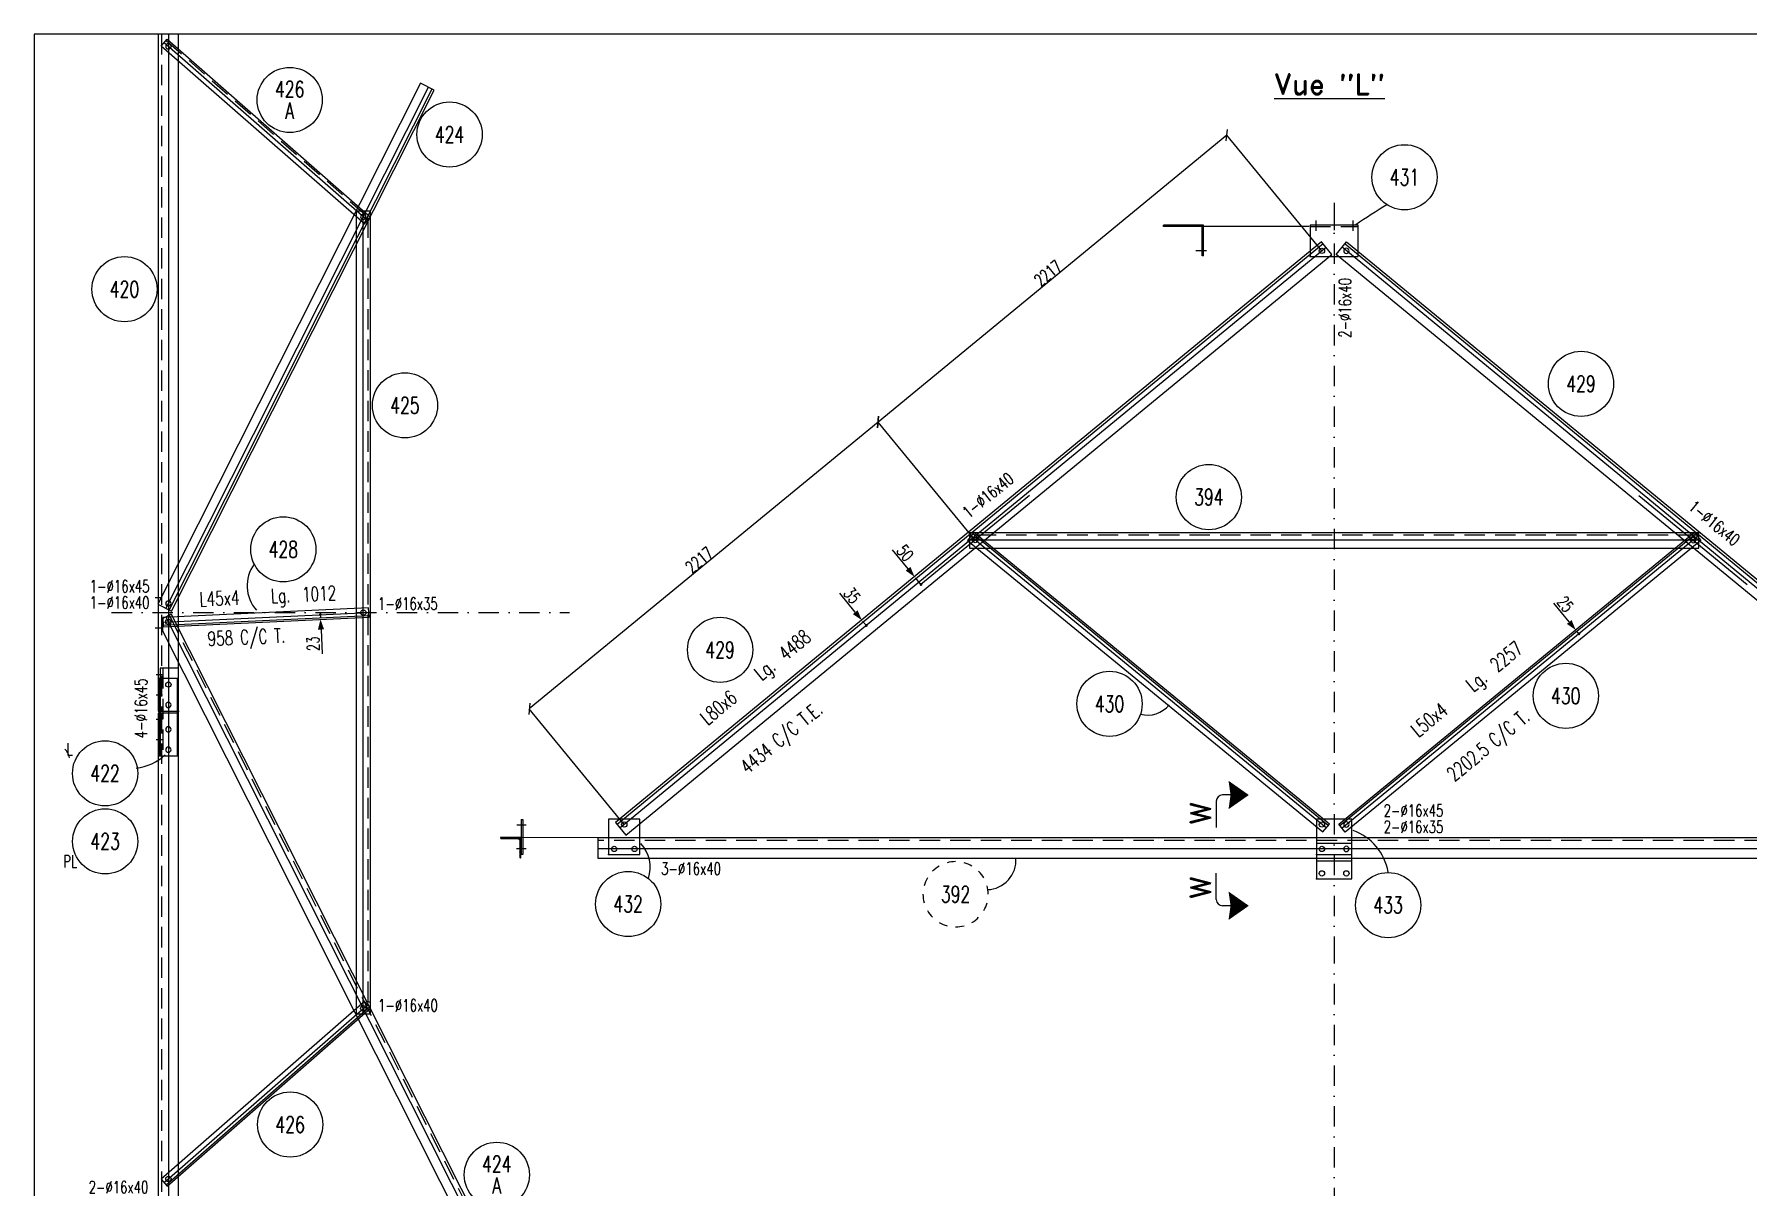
# Model space of a CAD drawing. Extents: x 533388 to 549608, y -47677 to -36197.
# Drawn here: x 533388 to 541800, y -41854 to -36197 of the extents above; entities that cross this region are included whole.
import ezdxf
from ezdxf.enums import TextEntityAlignment as Align

# ---------------------------------------------------------------- set-up
doc = ezdxf.new("R2010")
doc.units = 0
doc.header["$LTSCALE"] = 200
doc.header["$MEASUREMENT"] = 0
doc.linetypes.add('DASHDOT', pattern=[1, 0.5, -0.25, 0, -0.25])
doc.linetypes.add('DASHED', pattern=[0.75, 0.5, -0.25])
doc.layers.get('0').update_dxf_attribs({"linetype": 'CONTINUOUS'})
for name, color, linetype in [('ASSI', 6, 'CONTINUOUS'), ('BOLLINI_1', 7, 'CONTINUOUS'), ('BOLLINI_5', 7, 'CONTINUOUS'), ('FORI', 2, 'CONTINUOUS'), ('LINEA_ANG', 2, 'CONTINUOUS'), ('LINEE_PIASTRE', 2, 'CONTINUOUS'), ('LM', 7, 'CONTINUOUS'), ('LS', 7, 'CONTINUOUS'), ('LSP', 3, 'CONTINUOUS'), ('MZ', 6, 'DASHDOT'), ('PIASTRE', 5, 'CONTINUOUS'), ('QT_MAL', 7, 'CONTINUOUS'), ('QT_MPR', 7, 'CONTINUOUS'), ('TRAT-Y', 7, 'DASHED')]:
    doc.layers.add(name, color=color, linetype=linetype)
doc.styles.add('QUOTE', font='ROMANS8.SHX', dxfattribs={"width": 0.7})
doc.styles.add('RD', font='ROMAND8.SHX', dxfattribs={"width": 0.7})
doc.styles.add('RQL', font='ROMANS8.SHX', dxfattribs={"width": 0.7})
doc.styles.add('RS', font='ROMANS8.shx', dxfattribs={"width": 0.7})
doc.styles.get("Standard").update_dxf_attribs({"font": 'ROMANS8.SHX', "width": 0.7})
doc.dimstyles.new('FRECCE1', dxfattribs={"dimtxt": 60, "dimasz": 6.66, "dimexe": 0, "dimexo": 0, "dimgap": 1, "dimtad": 1, "dimzin": 0, "dimdsep": 46, "dimtxsty": 'RS', "dimblk1": 'QUOTP', "dimblk2": 'QUOTF', "dimsah": 1, "dimcen": 0, "dimclrd": 2, "dimclre": 2, "dimclrt": 7, "dimadec": 0, "dimazin": 0, "dimtfac": 1, "dimtix": 1, "dimtmove": 2, "dimatfit": 3, "dimldrblk": 'QUOTP', "dimfxl": 1, "dimtolj": 1, "dimtzin": 0, "dimarcsym": 0})
doc.dimstyles.new('TRATTO', dxfattribs={"dimscale": 0, "dimtxt": 60, "dimasz": 40, "dimexe": 0, "dimexo": 0, "dimgap": 5, "dimtad": 1, "dimrnd": 0.5, "dimdsep": 46, "dimtxsty": 'RS', "dimblk1": 'OBLIQUE', "dimblk2": 'OBLIQUE', "dimsah": 1, "dimcen": 0.09, "dimclrd": 2, "dimclre": 2, "dimclrt": 7, "dimadec": 0, "dimazin": 0, "dimtfac": 1, "dimtix": 1, "dimtmove": 2, "dimatfit": 3, "dimfxl": 1, "dimtolj": 1, "dimtzin": 0, "dimarcsym": 0})

# ---------------------------------------------------------------- blocks, each defined once
blk = doc.blocks.new('ASSE98')
blk.add_line((0, 0), (1, 0))
at = {"color": 7, "flags": 1}
for tag, p in [('LAV1', (3.0743, 6.8285)), ('LAV2', (3.0743, 6.4951)), ('LAV3', (3.0743, 6.1618)), ('LAV4', (3.0743, 5.8285)), ('LAV5', (3.0743, 5.4951)), ('LAV6', (3.0743, 5.1618)), ('LAV7', (3.0743, 4.8285)), ('LAV8', (3.0743, 4.4951)), ('LAV9', (3.0743, 4.1618)), ('LAV10', (3.0743, 3.8285))]:
    blk.add_attdef(tag, p, '', height=0.2, dxfattribs=at)
at = {"color": 7, "style": 'QUOTE', "width": 0.5, "flags": 1}
for tag, p in [('TI', (1.3831, 6.8273)), ('DI_S', (1.3831, 6.4218)), ('D_S', (1.3831, 6.0209)), ('E_S', (1.3831, 5.6806)), ('NFORI', (1.3645, 5.2979)), ('ALAR', (1.3635, 4.9325)), ('FAM', (1.3775, 4.5465)), ('ALA', (1.3831, 4.1926)), ('DISP2', (1.3831, 3.8497)), ('DISP1', (1.3831, 3.5069)), ('PINZAF', (1.3831, 3.164)), ('PINZAI', (1.3831, 2.8211)), ('TRP', (1.3831, 2.4783)), ('NP', (1.3831, 2.1354)), ('SV', (1.3831, 1.7926)), ('PESO', (1.3831, 1.4497)), ('QUA', (1.3831, 1.1069)), ('LUN', (1.3831, 0.764)), ('PROF', (1.3831, 0.4211)), ('POS', (1.3831, 0.0783))]:
    blk.add_attdef(tag, p, '', height=0.2, dxfattribs=at)
blk = doc.blocks.new('16')
blk.add_circle((0, 0), 1)
blk = doc.blocks.new('MRKR_98')
blk.add_point((0, 0))
at = {"color": 7, "style": 'QUOTE', "width": 0.5, "flags": 1}
for tag, p in [('AUX2', (3.71, 4.93)), ('NFORI', (3.72, 5.3)), ('TI', (3.73, 6.83)), ('AUX1', (3.73, 4.19)), ('DI_S', (3.73, 6.42)), ('D_S', (3.73, 6.02)), ('E_S', (3.73, 5.68)), ('FAM', (3.73, 4.55)), ('COMMESSA', (3.73, 3.85)), ('MD', (3.73, 3.51)), ('MP', (3.73, 3.16)), ('LARGHEZZA', (3.73, 2.82)), ('SPESSORE', (3.73, 2.48)), ('NP', (3.73, 2.14)), ('SV', (3.73, 1.79)), ('PESO', (3.73, 1.45)), ('QUA', (3.73, 1.11)), ('LUN', (3.73, 0.76)), ('PROF', (3.73, 0.42)), ('POS', (3.73, 0.08))]:
    blk.add_attdef(tag, p, '', height=0.2, dxfattribs=at)
at = {"color": 7, "flags": 1}
for tag, p in [('LAV1', (5.26, 6.88)), ('LAV2', (5.26, 6.55)), ('LAV3', (5.26, 6.21)), ('LAV4', (5.26, 5.88)), ('LAV5', (5.26, 5.55)), ('LAV6', (5.26, 5.21)), ('LAV7', (5.26, 4.88)), ('LAV8', (5.26, 4.55)), ('LAV9', (5.26, 4.21)), ('LAV10', (5.26, 3.88))]:
    blk.add_attdef(tag, p, '', height=0.2, dxfattribs=at)
blk = doc.blocks.new('xxx')
blk.add_circle((0, 0), 8)
at = {"color": 3, "style": 'RQL', "width": 0.7}
blk.add_attdef('POS', text='', height=4, dxfattribs=at).set_placement((0, 0), align=Align.MIDDLE)
at = {"color": 3, "style": 'RQL', "width": 0.7, "flags": 1}
blk.add_attdef('POS1', (-0.39, -5.42), '', height=2, dxfattribs=at)
at = {"style": 'RQL', "width": 0.7, "flags": 1}
blk.add_attdef('TIPO', (-0.39, -8.66), '', height=2, dxfattribs=at)
blk = doc.blocks.new('bull')
at = {"style": 'RS', "width": 0.7, "flags": 1}
for tag, p in [('NN', (-12.25, 0)), ('DIAMETRO', (0, -4.86)), ('SERRAGGIO', (0, -9.71)), ('LUNGHEZZA', (0, -14.57)), ('NB', (0, -19.43)), ('TIPO', (0, -24.12)), ('EL', (-0.14, -29))]:
    blk.add_attdef(tag, p, '', height=3, dxfattribs=at)
at = {"style": 'RS', "width": 0.7}
blk.add_attdef('BULLONE', (0, 0), '', height=3, dxfattribs=at)
blk = doc.blocks.new('_OBLIQUE')
at = {"color": 0, "linetype": 'ByBlock'}
blk.add_line((-0.5, -0.5), (0.5, 0.5), dxfattribs=at)
blk = doc.blocks.new('*D68')
at = {"layer": 'QT_MPR', "color": 2, "lineweight": -2, "transparency": 16777216}
for p, q in [((539242.9, -36692.3), (537530.4, -38100.3)), ((539709.5, -37259.9), (539242.9, -36692.3)), ((538006.5, -38679.4), (537530.4, -38100.3))]:
    blk.add_line(p, q, dxfattribs=at)
at = {"layer": 'QT_MPR', "color": 2, "lineweight": -2, "transparency": 16777216, "xscale": 40, "yscale": 40, "zscale": 40}
for p, rotation in [((539242.9, -36692.3), 39.42637561944156), ((537530.4, -38100.3), 219.4263756194416)]:
    blk.add_blockref('_OBLIQUE', p, dxfattribs=dict(at, rotation=rotation))
at = {"layer": 'QT_MPR', "color": 7, "transparency": 16777216, "insert": (538364.4, -37369.3), "char_height": 60, "attachment_point": 5, "rotation": 39.42638, "style": 'RS'}
blk.add_mtext('\\A1;2217', dxfattribs=at)
blk = doc.blocks.new('*D69')
at = {"layer": 'QT_MPR', "color": 2, "lineweight": -2, "transparency": 16777216}
for p, q in [((537530.4, -38100.3), (535817.8, -39508.3)), ((538006.5, -38679.4), (537530.4, -38100.3)), ((536284.5, -40075.9), (535817.8, -39508.3))]:
    blk.add_line(p, q, dxfattribs=at)
at = {"layer": 'QT_MPR', "color": 2, "lineweight": -2, "transparency": 16777216, "xscale": 40, "yscale": 40, "zscale": 40}
for p, rotation in [((537530.4, -38100.3), 39.42637561944156), ((535817.8, -39508.3), 219.4263756194416)]:
    blk.add_blockref('_OBLIQUE', p, dxfattribs=dict(at, rotation=rotation))
at = {"layer": 'QT_MPR', "color": 7, "transparency": 16777216, "insert": (536651.9, -38777.3), "char_height": 60, "attachment_point": 5, "rotation": 39.42638, "style": 'RS'}
blk.add_mtext('\\A1;2217', dxfattribs=at)
blk = doc.blocks.new('QUOTP')
at = {"layer": 'ASSI', "color": 2, "const_width": 1.07}
blk.add_lwpolyline([(-0.5, 0, 1), (0.5, 0, 1)], format="xyb", close=True, dxfattribs=at)
blk = doc.blocks.new('QUOTF')
at = {"layer": 'LS', "color": 2}
blk.add_line((7.5, 0), (25.5, 0), dxfattribs=at)
blk.add_solid([(7.5, 2.25), (0, 0), (7.5, -2.25)], dxfattribs=at)
blk = doc.blocks.new('*D70')
at = {"layer": 'QT_MAL', "color": 2, "lineweight": -2, "transparency": 16777216}
for p, q in [((537709.2, -38859.1), (537709.2, -38859.1)), ((537736.8, -38892.6), (537713.5, -38864.3)), ((537741, -38897.8), (537741, -38897.8))]:
    blk.add_line(p, q, dxfattribs=at)
at = {"layer": 'QT_MAL', "color": 2, "lineweight": -2, "transparency": 16777216, "xscale": 6.66, "yscale": 6.66, "zscale": 6.66}
for name, p, rotation in [('QUOTF', (537709.2, -38859.1), 129.4263756194415), ('QUOTP', (537741, -38897.8), 309.4263756194414)]:
    blk.add_blockref(name, p, dxfattribs=dict(at, rotation=rotation))
at = {"layer": 'QT_MAL', "color": 7, "transparency": 16777216, "insert": (537663.6, -38743.3), "char_height": 60, "attachment_point": 5, "rotation": 309.42638, "style": 'RS'}
blk.add_mtext('\\A1;50', dxfattribs=at)
blk = doc.blocks.new('*D83')
at = {"layer": 'QT_MAL', "color": 2, "lineweight": -2, "transparency": 16777216}
for p, q in [((534792, -39045.9), (534792, -39045.9)), ((534792.3, -39052.5), (534792.7, -39062.2))]:
    blk.add_line(p, q, dxfattribs=at)
at = {"layer": 'QT_MAL', "color": 2, "lineweight": -2, "transparency": 16777216, "xscale": 6.66, "yscale": 6.66, "zscale": 6.66}
for name, p, rotation in [('QUOTF', (534793, -39068.8), 272.6920728781384), ('QUOTP', (534792, -39045.9), 92.69207287813845)]:
    blk.add_blockref(name, p, dxfattribs=dict(at, rotation=rotation))
at = {"layer": 'QT_MAL', "color": 7, "transparency": 16777216, "insert": (534757, -39188.6), "char_height": 60, "attachment_point": 5, "rotation": 92.69207, "style": 'RS'}
blk.add_mtext('\\A1;23', dxfattribs=at)
blk = doc.blocks.new('YYY')
blk.add_circle((0, 0), 8)
at = {"color": 3, "style": 'RQL', "width": 0.7}
for tag, p in [('POS3', (0, 0.65)), ('POS2', (0, -4.63))]:
    blk.add_attdef(tag, text='', height=4, dxfattribs=at).set_placement(p, align=Align.CENTER)
at = {"style": 'RQL', "width": 0.7, "flags": 1}
blk.add_attdef('TIPO', text='', height=3, dxfattribs=at).set_placement((0, 0), align=Align.MIDDLE_CENTER)
blk = doc.blocks.new('zzz')
at = {"linetype": 'Continuous'}
for start, end in [(120, 135), (90, 105), (60, 75), (30, 45), (180, 195), (150, 165), (0, 15), (210, 225), (330, 345), (240, 255), (270, 285), (300, 315)]:
    blk.add_arc((0, 0), 8, start, end, dxfattribs=at)
at = {"color": 3, "style": 'RQL', "width": 0.7}
blk.add_attdef('POS1', text='', height=4, dxfattribs=at).set_placement((0, 0), align=Align.MIDDLE)
at = {"style": 'RQL', "width": 0.7, "flags": 1}
blk.add_attdef('TIPO', (0, -8), '', height=3, dxfattribs=at)
blk = doc.blocks.new('*D117')
at = {"layer": 'QT_MAL', "color": 2, "lineweight": -2, "transparency": 16777216}
for p, q in [((537450.1, -39072.2), (537450.1, -39072.2)), ((537468.1, -39094.1), (537454.3, -39077.3)), ((537472.3, -39099.2), (537472.3, -39099.2))]:
    blk.add_line(p, q, dxfattribs=at)
at = {"layer": 'QT_MAL', "color": 2, "lineweight": -2, "transparency": 16777216, "xscale": 6.66, "yscale": 6.66, "zscale": 6.66}
for name, p, rotation in [('QUOTF', (537450.1, -39072.2), 129.4263756194415), ('QUOTP', (537472.3, -39099.2), 309.4263756194414)]:
    blk.add_blockref(name, p, dxfattribs=dict(at, rotation=rotation))
at = {"layer": 'QT_MAL', "color": 7, "transparency": 16777216, "insert": (537403, -38951.6), "char_height": 60, "attachment_point": 5, "rotation": 309.42638, "style": 'RS'}
blk.add_mtext('\\A1;35', dxfattribs=at)
blk = doc.blocks.new('*D118')
at = {"layer": 'QT_MAL', "color": 2, "lineweight": -2, "transparency": 16777216}
for p, q in [((540955.3, -39120.4), (540955.3, -39120.4)), ((540966.9, -39134.6), (540959.5, -39125.6))]:
    blk.add_line(p, q, dxfattribs=at)
at = {"layer": 'QT_MAL', "color": 2, "lineweight": -2, "transparency": 16777216, "xscale": 6.66, "yscale": 6.66, "zscale": 6.66}
for name, p, rotation in [('QUOTF', (540955.3, -39120.4), 129.3514905483465), ('QUOTP', (540971.1, -39139.8), 309.3514905483465)]:
    blk.add_blockref(name, p, dxfattribs=dict(at, rotation=rotation))
at = {"layer": 'QT_MAL', "color": 7, "transparency": 16777216, "insert": (540904.7, -38994.2), "char_height": 60, "attachment_point": 5, "rotation": 309.35149, "style": 'RS'}
blk.add_mtext('\\A1;25', dxfattribs=at)

msp = doc.modelspace()

# ---------------------------------------------------------------- hatches: boundary and pattern name
at = {"layer": 'LS'}
h = msp.add_hatch(dxfattribs=at)
h.set_pattern_fill('_U', color=6, scale=5, angle=225, style=0, pattern_type=0)
h.set_pattern_definition([(225, (1025205.928, -43564.24), (3.535533906, -3.535533906), [])])
edge = h.paths.add_edge_path()
edge.add_line((535776.928, -40139.24), (535676.928, -40139.24))
edge.add_line((535676.928, -40139.24), (535676.928, -40141.24))
edge.add_arc((535680.928, -40141.24), 4, 180, 270)
edge.add_line((535680.928, -40145.24), (535762.928, -40145.24))
edge.add_arc((535762.928, -40153.24), 8, 360, 450, ccw=False)
edge.add_line((535770.928, -40153.24), (535770.928, -40235.24))
edge.add_arc((535774.928, -40235.24), 4, 180, 270)
edge.add_line((535774.928, -40239.24), (535776.928, -40239.24))
edge.add_line((535776.928, -40239.24), (535776.928, -40139.24))

# ---------------------------------------------------------------- linework, layer by layer
at = {"layer": 'LINEA_ANG'}
for p, q in [((534096.03, -36196.826), (533996.03, -36196.826)), ((533996.03, -36196.826), (533996.03, -39518.826)), ((534011.223, -36254.861), (534040.85, -36220.99)), ((535009.306, -37127.848), (534011.223, -36254.861)), ((534040.85, -36220.99), (535038.932, -37093.977)), ((534096.03, -39518.826), (534096.03, -36196.826)), ((535283.736, -36436.664), (533993.693, -38994.79)), ((534060.659, -39028.561), (535350.703, -36470.434)), ((535350.703, -36470.434), (535283.736, -36436.664)), ((535038.067, -37065.726), (534968.067, -37065.726)), ((534968.067, -37065.726), (534968.067, -41005.726)), ((535038.932, -37093.977), (535009.306, -37127.848)), ((535038.067, -41005.726), (535038.067, -37065.726)), ((539708.131, -37215.688), (536241.415, -40065.955)), ((539758.938, -37277.483), (539708.131, -37215.688)), ((539779.962, -37277.396), (539830.769, -37215.601)), ((539830.769, -37215.601), (543297.486, -40065.866)), ((536292.221, -40127.75), (539758.938, -37277.483)), ((543246.68, -40127.661), (539779.962, -37277.396)), ((538000.961, -38642.55), (537969.258, -38681.213)), ((537969.258, -38681.213), (539714.53, -40112.323)), ((541559.479, -38644.444), (537979.479, -38644.444)), ((537979.479, -38644.444), (537979.479, -38719.444)), ((539746.233, -40073.659), (538000.961, -38642.55)), ((539792.354, -40074.002), (541537.626, -38642.893)), ((541569.33, -38681.556), (539824.058, -40112.666)), ((541537.626, -38642.893), (541569.33, -38681.556)), ((541559.479, -38719.444), (541559.479, -38644.444)), ((537979.479, -38719.444), (541559.479, -38719.444)), ((533993.693, -38994.79), (534060.659, -39028.561)), ((535028.91, -39012.705), (534018.027, -39060.237)), ((535031.023, -39057.656), (535028.91, -39012.705)), ((534018.027, -39060.237), (534020.14, -39105.188)), ((534060.512, -39043.037), (534018.547, -39064.2)), ((534018.761, -39126.809), (534018.547, -39064.2)), ((534020.14, -39105.188), (535031.023, -39057.656)), ((534060.512, -39043.037), (536948.589, -44770.026)), ((536866.763, -44774.332), (534018.761, -39126.809)), ((534095.03, -39308.831), (534005.03, -39308.831)), ((534005.03, -39308.831), (534005.03, -39738.831)), ((534095.03, -39738.831), (534095.03, -39308.831)), ((533996.03, -39518.826), (534096.03, -39518.826)), ((534096.03, -39528.835), (533996.03, -39528.835)), ((533996.03, -39528.835), (533996.03, -44782.835)), ((533999.03, -39518.826), (534099.03, -39518.826)), ((534096.03, -44698.835), (534096.03, -39528.835)), ((534005.03, -39738.831), (534095.03, -39738.831)), ((536241.415, -40065.955), (536292.221, -40127.75)), ((539714.53, -40112.323), (539746.233, -40073.659)), ((539824.058, -40112.666), (539792.354, -40074.002)), ((543384.464, -40140.871), (536154.464, -40140.871)), ((536154.464, -40140.871), (536154.464, -40240.871)), ((536154.464, -40240.871), (543384.464, -40240.871)), ((535009.306, -40944.041), (534011.223, -41817.028)), ((535038.932, -40977.913), (535009.306, -40944.041)), ((535027.067, -40945.726), (535038.067, -40945.726)), ((534040.85, -41850.9), (535038.932, -40977.913)), ((534968.067, -41005.726), (535038.067, -41005.726)), ((534011.223, -41817.028), (534040.85, -41850.9))]:
    msp.add_line(p, q, dxfattribs=at)
at = {"layer": 'LINEA_ANG', "color": 2}
for p, q in [((534050.391, -39023.383), (535340.435, -36465.256)), ((539716.07, -37225.344), (536249.353, -40075.61)), ((539822.83, -37225.256), (543289.548, -40075.521)), ((539740.844, -40080.232), (537995.572, -38649.122)), ((539797.744, -40080.575), (541543.016, -38649.465)), ((534019.741, -39096.697), (535030.624, -39049.165)), ((534035.254, -41844.502), (535033.336, -40971.515))]:
    msp.add_line(p, q, dxfattribs=at)
at = {"layer": 'LINEE_PIASTRE'}
for p, q in [((539886.996, -37133.858), (539651.996, -37133.858)), ((539651.996, -37133.858), (539651.996, -37286.858)), ((539886.996, -37286.858), (539886.996, -37133.858)), ((539651.996, -37286.858), (539886.996, -37286.858)), ((534001.03, -39358.831), (534001.03, -39738.831)), ((534091.03, -39358.831), (534001.03, -39358.831)), ((534091.03, -39738.831), (534091.03, -39358.831)), ((534001.03, -39738.831), (534091.03, -39738.831)), ((536361.464, -40048.871), (536207.464, -40048.871)), ((536207.464, -40048.871), (536207.464, -40222.871)), ((536361.464, -40222.871), (536361.464, -40048.871)), ((539856.503, -40048.871), (539682.503, -40048.871)), ((539682.503, -40048.871), (539682.503, -40222.871)), ((539856.503, -40222.871), (539856.503, -40048.871)), ((539856.503, -40168.871), (539682.503, -40168.871)), ((539682.503, -40168.871), (539682.503, -40342.871)), ((539856.503, -40342.871), (539856.503, -40168.871)), ((536207.464, -40222.871), (536361.464, -40222.871)), ((539682.503, -40222.871), (539856.503, -40222.871)), ((539682.503, -40342.871), (539856.503, -40342.871))]:
    msp.add_line(p, q, dxfattribs=at)
at = {"layer": 'LS', "color": 6}
for p, q in [((534046.03, -36196.805), (534046.03, -44748.835)), ((539680.036, -37110.724), (539680.036, -37161.119)), ((539769.512, -37108.66), (539769.512, -37159.055)), ((539860.588, -37110.724), (539860.588, -37161.119)), ((539142.103, -37260.039), (539090.896, -37260.039)), ((538273.011, -38460.345), (537741.074, -38897.694)), ((541265.995, -38460.345), (541797.932, -38897.694)), ((533980.53, -38960.945), (534011.53, -38960.945)), ((533980.53, -39035.945), (534011.53, -39035.945)), ((533980.53, -39110.945), (534011.53, -39110.945)), ((533985.53, -39338.831), (534017.53, -39338.831)), ((533985.53, -39438.831), (534017.53, -39438.831)), ((533985.53, -39558.831), (534017.53, -39558.831)), ((533985.53, -39658.831), (534017.53, -39658.831)), ((535757.078, -40077.502), (535802.846, -40077.502)), ((535802.758, -40195.871), (535754.883, -40195.871)), ((536154.464, -40140.871), (535776.928, -40139.24)), ((543384.464, -40195.871), (536154.464, -40195.871)), ((539856.503, -40255.871), (539682.503, -40255.871))]:
    msp.add_line(p, q, dxfattribs=at)
at = {"layer": 'LS', "color": 2}
for p, q in [((539127.863, -37133.871), (538931.579, -37133.871)), ((538931.579, -37139.871), (538931.579, -37133.871)), ((539121.863, -37139.871), (538931.579, -37139.871)), ((539121.863, -37285.039), (539121.863, -37139.871)), ((539127.863, -37285.039), (539127.863, -37133.871)), ((539127.863, -37285.039), (539121.863, -37285.039)), ((535777.928, -40050.502), (535777.928, -40136.97)), ((535777.928, -40050.502), (535785.928, -40050.502)), ((535785.928, -40050.502), (535785.928, -40135.871)), ((535777.928, -40134.772), (535777.928, -40222.871)), ((535785.928, -40135.871), (535785.928, -40222.871)), ((535785.928, -40222.871), (535777.928, -40222.871))]:
    msp.add_line(p, q, dxfattribs=at)
at = {"layer": 'LS', "color": 8}
msp.add_lwpolyline([(533387.578, -36196.805), (533387.578, -47676.805), (546107.578, -47676.805), (546107.578, -46076.805), (549607.578, -46076.805), (549607.578, -36196.805), (533387.578, -36196.805)], close=True, dxfattribs=at)
at = {"layer": 'LS', "color": 2}
msp.add_lwpolyline([(535776.928, -40139.24), (535676.928, -40139.24), (535676.928, -40141.24, 0.41421356), (535680.928, -40145.24), (535762.928, -40145.24, -0.41421356), (535770.928, -40153.24), (535770.928, -40235.24, 0.41421356), (535774.928, -40239.24), (535776.928, -40239.24)], format="xyb", close=True, dxfattribs=at)
at = {"layer": 'LS', "color": 6}
for centre, radius, start, end in [((542141.599, -40497.708), 4057.808, 121.3788585, 123.9440561), ((534611.442, -38904.221), 179, 143.4318255, 222.0432936), ((538852.552, -39398.363), 140.578, 256.2010894, 319.9437146), ((533486.344, -39760.244), 74.939, 9.1293895, 47.1623047), ((533860.08, -39545.945), 254.377, 276.3507049, 312.2302738), ((539773.955, -40353.608), 264.044, 9.5638975, 70.2078691), ((536236.087, -40286.742), 175.752, 341.9489581, 42.3835169), ((538064.125, -40252.385), 142.902, 271.2008994, 4.6216092)]:
    msp.add_arc(centre, radius, start, end, dxfattribs=at)
at = {"layer": 'LSP', "color": 6}
msp.add_line((539646.996, -37139.871), (539121.863, -37139.871), dxfattribs=at)
at = {"layer": 'LSP'}
for p, q in [((539269.001, -39930.994), (539220.858, -39930.994)), ((539190.858, -39960.994), (539190.858, -40090.994)), ((539190.858, -40444.747), (539190.858, -40314.747)), ((539269.001, -40474.747), (539220.858, -40474.747))]:
    msp.add_line(p, q, dxfattribs=at)
for centre, start, end in [((539220.858, -39960.994), 90, 180), ((539220.858, -40444.747), 180, 270)]:
    msp.add_arc(centre, 30, start, end, dxfattribs=at)
for points in [[(539350.858, -39930.994), (539250.858, -39860.994), (539260.858, -39930.994)], [(539350.858, -39930.994), (539250.858, -40000.994), (539260.858, -39930.994)], [(539350.858, -40474.747), (539250.858, -40404.747), (539260.858, -40474.747)], [(539350.858, -40474.747), (539250.858, -40544.747), (539260.858, -40474.747)]]:
    msp.add_solid(points, dxfattribs=at)
at = {"layer": 'MZ'}
for p, q in [((539769.512, -37023.529), (539769.512, -40658.581)), ((533767.51, -39035.945), (536015.41, -39035.945)), ((539769.512, -40658.581), (539769.512, -46659.016))]:
    msp.add_line(p, q, dxfattribs=at)
at = {"layer": 'TRAT-Y'}
for p, q in [((534012.03, -36196.826), (534012.03, -39518.826)), ((534035.254, -36227.388), (535033.336, -37100.375)), ((535027.067, -40945.726), (535027.067, -37065.726)), ((539651.996, -37139.871), (539886.996, -37139.871)), ((541559.479, -38655.944), (537979.479, -38655.944)), ((534050.244, -39048.215), (536938.321, -44775.205)), ((534018.03, -39308.831), (534018.03, -39738.831)), ((534012.03, -39528.835), (534012.03, -44782.835)), ((543384.464, -40154.871), (536154.464, -40154.871))]:
    msp.add_line(p, q, dxfattribs=at)

# ---------------------------------------------------------------- block references
at = {"layer": 'ASSI'}
for p, xscale, rotation in [((533996.03, -36196.805), 3322, 269.999999999999), ((534033.873, -39015.053), 2865, 63.23854173053034), ((543275.258, -40092.901), 4488, 140.5736471224135), ((541559.479, -38679.444), 3580, 180.0000000000445), ((539730.381, -40092.991), 2257, 140.6485094516535)]:
    msp.add_blockref('ASSE98', p, dxfattribs=dict(at, xscale=xscale, rotation=rotation))
for p, xscale, zscale, rotation in [((535023.79, -37111.289), 1326, 1326, 138.8249800532587), ((535003.067, -41005.726), 3940, 3940, 89.99999999999999), ((536921.802, -44783.535), 6414.000000000001, 6414.000000000001, 116.7614582694703), ((534046.03, -39308.831), 429.9999999999998, 429.9999999999998, 270), ((533996.03, -39528.835), 5254, 5254, 270), ((543384.464, -40140.871), 7229.999999999998, 7229.999999999998, 180), ((534025.707, -41833.588), 1326, 1326, 41.17501994674062)]:
    msp.add_blockref('ASSE98', p, dxfattribs=dict(at, xscale=xscale, zscale=zscale, rotation=rotation))
ref = msp.add_blockref('ASSE98', (539730.359, -37242.724), dxfattribs=dict(at, xscale=4488, rotation=219.4263756194414))
ref.add_attrib('PROF', 'L80x6', (536692.579, -39591.448), dxfattribs={"layer": '0', "color": 2, "height": 70, "rotation": 39.4263756, "style": 'QUOTE', "width": 0.7})
ref.add_attrib('LUN', '4488', (537077.513, -39274.963), dxfattribs={"layer": '0', "color": 2, "height": 70, "rotation": 39.4263756, "style": 'QUOTE', "width": 0.7})
ref.add_attrib('PESO', '4434 C/C T.E.', (536889.456, -39830.905), dxfattribs={"layer": '0', "color": 2, "height": 70, "rotation": 39.4263756, "style": 'QUOTE', "width": 0.7})
ref.add_attrib('SV', 'Lg.', (536958.454, -39372.851), dxfattribs={"layer": '0', "color": 2, "height": 70, "rotation": 39.4263756, "style": 'QUOTE', "width": 0.7})
ref = msp.add_blockref('ASSE98', (541553.358, -38662.323), dxfattribs=dict(at, xscale=2257, rotation=219.3514905483465))
ref.add_attrib('PROF', 'L50x4', (540181.651, -39651.325), dxfattribs={"layer": '0', "color": 2, "height": 70, "rotation": 39.3514906, "style": 'QUOTE', "width": 0.7})
ref.add_attrib('LUN', '2257', (540572.05, -39331.201), dxfattribs={"layer": '0', "color": 2, "height": 70, "rotation": 39.3514906, "style": 'QUOTE', "width": 0.7})
ref.add_attrib('PESO', '2202.5 C/C T.', (540359.193, -39867.841), dxfattribs={"layer": '0', "color": 2, "height": 70, "rotation": 39.3514906, "style": 'QUOTE', "width": 0.7})
ref.add_attrib('SV', 'Lg.', (540452.863, -39428.934), dxfattribs={"layer": '0', "color": 2, "height": 70, "rotation": 39.3514906, "style": 'QUOTE', "width": 0.7})
ref = msp.add_blockref('ASSE98', (534019.06, -39082.213), dxfattribs=dict(at, xscale=1011.999999999998, zscale=1011.999999999998, rotation=2.692072878138447))
ref.add_attrib('PROF', 'L45x4', (534199.529, -39005.361), dxfattribs={"layer": '0', "color": 2, "height": 70, "rotation": 2.6920729, "style": 'QUOTE', "width": 0.7})
ref.add_attrib('LUN', '1012', (534703.839, -38981.649), dxfattribs={"layer": '0', "color": 2, "height": 70, "rotation": 2.6920729, "style": 'QUOTE', "width": 0.7})
ref.add_attrib('PESO', '958 C/C T.', (534239.75, -39199.799), dxfattribs={"layer": '0', "color": 2, "height": 70, "rotation": 2.6920729, "style": 'QUOTE', "width": 0.7})
ref.add_attrib('SV', 'Lg.', (534549.875, -38988.888), dxfattribs={"layer": '0', "color": 2, "height": 70, "rotation": 2.6920729, "style": 'QUOTE', "width": 0.7})
at = {"layer": 'BOLLINI_1'}
for p, xscale, yscale, zscale, values in [((535426.618, -36688.932), 20, 20, 20, {'POS': '424'}), ((540115.094, -36898.7), 20, 20, 20, {'POS': '431'}), ((533830.695, -37448.296), 19.99950000006855, 19.99950000006855, 19.99950000006855, {'POS': '420'}), ((540981.7, -37912.687), 20, 20, 20, {'POS': '429'}), ((535207.445, -38018.364), 20, 20, 20, {'POS': '425'}), ((539154.484, -38468.587), 20, 20, 20, {'POS': '394'}), ((534610.385, -38725.224), 20, 20, 20, {'POS': '428'}), ((536754.759, -39218.541), 20, 20, 20, {'POS': '429'}), ((540906.891, -39444.276), 20, 20, 20, {'POS': '430'}), ((538666.94, -39483.667), 20, 20, 20, {'POS': '430'}), ((533735.298, -39824.764), 20, 20, 20, {'POS': '422'}), ((533735.815, -40158.749), 20, 20, 20, {'POS': '423'}), ((536303.545, -40466.365), 19.99800000000225, 19.99800000000225, 19.99800000000225, {'POS': '432'}), ((540034.683, -40471.474), 19.99800000000225, 19.99800000000225, 19.99800000000225, {'POS': '433'}), ((534643.873, -41548.716), 20, 20, 20, {'POS': '426'})]:
    msp.add_blockref('xxx', p, dxfattribs=dict(at, xscale=xscale, yscale=yscale, zscale=zscale)).add_auto_attribs(values)
at = {"layer": 'BOLLINI_5', "xscale": 20, "yscale": 20, "zscale": 20}
for p, values in [((534641.796, -36519.255), {'POS3': '426', 'POS2': 'A'}), ((535658.668, -41795.306), {'POS3': '424', 'POS2': 'A'})]:
    msp.add_blockref('YYY', p, dxfattribs=at).add_auto_attribs(values)
at = {"layer": 'FORI', "yscale": 13, "zscale": 13}
for p, xscale, rotation in [((534046.03, -36256.078), -13, 269.9999999999993), ((535003.067, -37093.163), -13, 269.9999999999993), ((539709.503, -37259.871), 13, 359.5381601219999), ((539829.503, -37259.871), -13, 0.554489172000059), ((538006.527, -38679.444), 13, 359.445510828), ((541532.479, -38679.444), -13, 0.554489172000059), ((534046.03, -38990.945), -13, 270.0000000000011), ((535003.067, -39035.945), 13, 270), ((534046.03, -39080.945), 13, 270), ((534046.03, -39388.831), 13, 270), ((534046.03, -39488.831), -13, 270), ((534046.03, -39608.831), -13, 270), ((534046.03, -39708.831), -13, 270), ((536234.464, -40195.871), 13, 179.9999999998761), ((536334.5, -40195.871), 13, 179.9999999998939), ((539709.503, -40315.871), 13, 224.9999999999846), ((539829.503, -40315.871), 13, 224.9999999999846), ((535003.067, -40978.726), 13, 270), ((534046.03, -41815.812), 13, 270)]:
    msp.add_blockref('16', p, dxfattribs=dict(at, xscale=xscale, rotation=rotation))
for p, xscale in [((536284.464, -40075.871), 13), ((539709.503, -40075.871), 13), ((539829.503, -40075.871), -13), ((539709.503, -40195.871), 13), ((539829.503, -40195.871), -13)]:
    msp.add_blockref('16', p, dxfattribs=dict(at, xscale=xscale))
at = {"layer": 'LS', "color": 7, "xscale": 20, "yscale": 20, "zscale": 20}
for p, rotation, values in [((539852.364, -37686.687), 90, {'BULLONE': '2-%%c16x40                '}), ((537975.877, -38576.222), 39.40152902568986, {'BULLONE': '1-%%c16x40                '}), ((541504.034, -38525.879), 320.4353707896461, {'BULLONE': '1-%%c16x40                '}), ((533941.223, -39652.685), 90, {'BULLONE': '4-%%c16x45                '})]:
    msp.add_blockref('bull', p, dxfattribs=dict(at, rotation=rotation)).add_auto_attribs(values)
for p, values in [((533659.759, -38936.29), {'BULLONE': '1-%%c16x45                '}), ((533659.759, -39016.29), {'BULLONE': '1-%%c16x40                '}), ((535074.956, -39021.881), {'BULLONE': '1-%%c16x35                '}), ((540012.184, -40037.363), {'BULLONE': '2-%%c16x45                '}), ((540012.184, -40117.363), {'BULLONE': '2-%%c16x35                '}), ((536465.355, -40322.369), {'BULLONE': '3-%%c16x40                '}), ((535075.478, -40993.835), {'BULLONE': '1-%%c16x40                '}), ((533654.324, -41886.129), {'BULLONE': '2-%%c16x40                '})]:
    msp.add_blockref('bull', p, dxfattribs=at).add_auto_attribs(values)
at = {"layer": 'LS', "color": 6, "xscale": 19.99999994994134, "yscale": 19.99999994994134, "zscale": 19.99999994994134}
msp.add_blockref('zzz', (537910.935, -40418.205), dxfattribs=at).add_auto_attribs({'POS1': '392'})
at = {"layer": 'PIASTRE'}
for p, xscale, yscale, zscale in [((539651.996, -37286.858), 15, 15, 15), ((536207.464, -40222.871), 20, 20, 20), ((539682.503, -40222.871), 20, 20, 20), ((539682.503, -40342.871), 20, 20, 20)]:
    msp.add_blockref('MRKR_98', p, dxfattribs=dict(at, xscale=xscale, yscale=yscale, zscale=zscale))
at = {"layer": 'PIASTRE', "xscale": 20, "yscale": 20, "zscale": 20, "rotation": 270}
msp.add_blockref('MRKR_98', (534001.03, -39358.831), dxfattribs=at)

# ---------------------------------------------------------------- texts
at = {"layer": 'LM', "linetype": 'ByBlock', "style": 'RS', "width": 0.7}
for s, p in [('L', (533545.694, -39735.773)), ('PL', (533530.282, -40286.914))]:
    msp.add_text(s, height=60, dxfattribs=at).set_placement(p)
at = {"layer": 'LS', "color": 3, "style": 'RD'}
msp.add_text('%%UVue "L"', height=100, dxfattribs=at).set_placement((539746.619, -36442.571), align=Align.MIDDLE)
for p in [(539114.577, -40020.269), (539114.577, -40385.472)]:
    msp.add_text('W', height=100, rotation=90, dxfattribs=at).set_placement(p, align=Align.MIDDLE)

# ---------------------------------------------------------------- dimensions: what is measured, and where the dimension line sits
at = {"layer": 'QT_MAL'}
for base, p1, p2, angle, text, picture, middle in [((537709.225, -38859.149), (537740.98, -38897.771), (537709.225, -38859.149), 309.4263756, '50', '*D70', (537663.608, -38743.327)), ((537450.095, -39072.201), (537472.323, -39099.237), (537450.095, -39072.201), 309.4263756, '35', '*D117', (537402.992, -38951.55)), ((540955.267, -39120.423), (540971.118, -39139.755), (540955.267, -39120.423), 309.3514905, '25', '*D118', (540904.739, -38994.15)), ((534793.046, -39068.845), (534791.965, -39045.871), (534793.046, -39068.845), 92.6920729, '23', '*D83', (534756.969, -39188.6))]:
    dim = msp.add_linear_dim(base=base, p1=p1, p2=p2, angle=angle, text=text, dimstyle='FRECCE1', dxfattribs=at)
    dim.commit()
    dim.dimension.update_dxf_attribs({"geometry": picture, "text_midpoint": middle, "dimtype": 160})
at = {"layer": 'QT_MPR'}
for base, p1, p2, picture, middle in [((537530.355, -38100.286), (539709.503, -37259.871), (538006.527, -38679.444), '*D68', (538364.378, -37369.258)), ((535817.819, -39508.3), (538006.527, -38679.444), (536284.464, -40075.871), '*D69', (536651.859, -38777.258))]:
    dim = msp.add_linear_dim(base=base, p1=p1, p2=p2, angle=39.4263756, text='2217', dimstyle='TRATTO', override={"dimscale": 1}, dxfattribs=at)
    dim.commit()
    dim.dimension.update_dxf_attribs({"geometry": picture, "text_midpoint": middle, "dimtype": 160})

doc.saveas('drawing.dxf')
